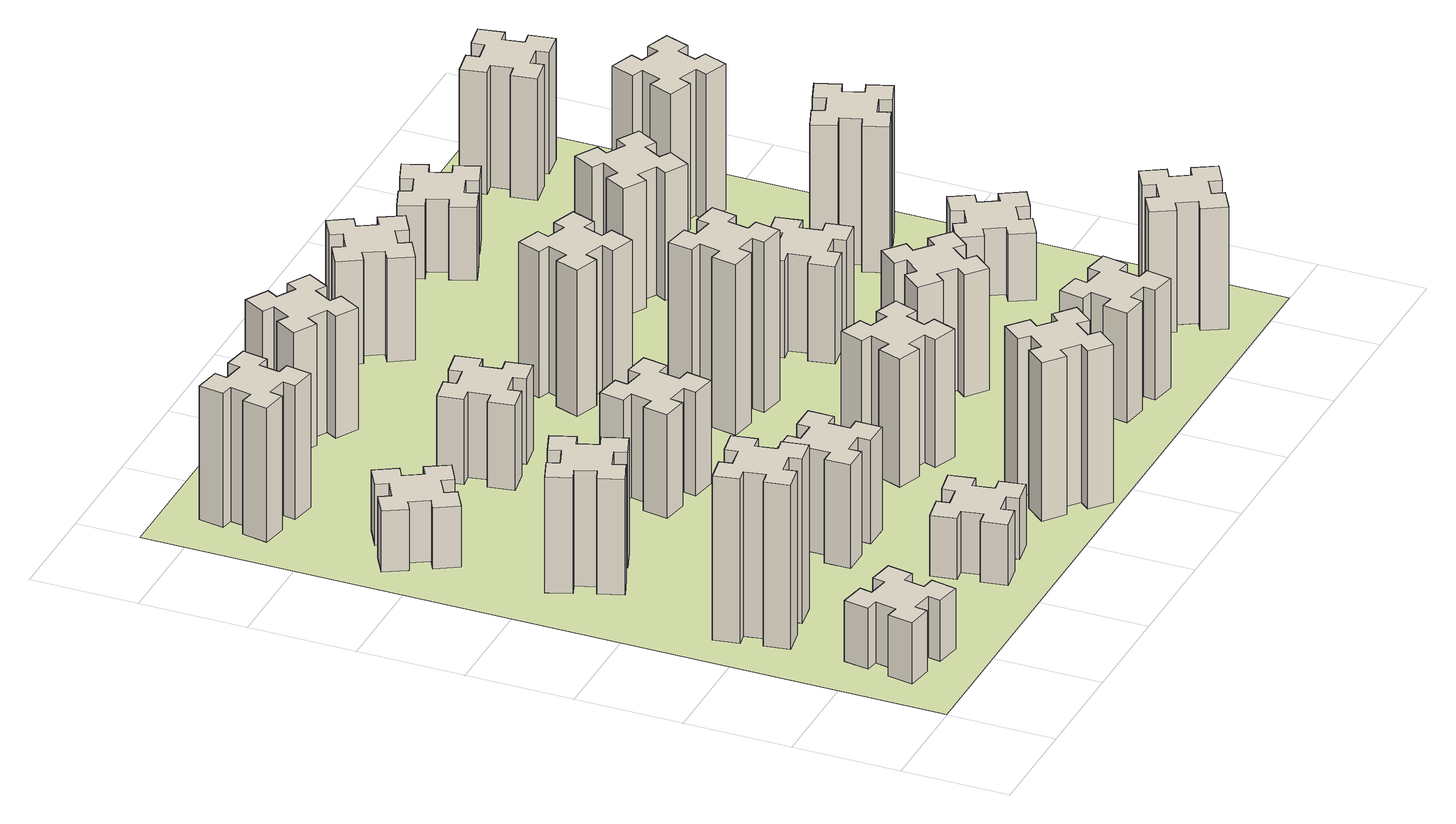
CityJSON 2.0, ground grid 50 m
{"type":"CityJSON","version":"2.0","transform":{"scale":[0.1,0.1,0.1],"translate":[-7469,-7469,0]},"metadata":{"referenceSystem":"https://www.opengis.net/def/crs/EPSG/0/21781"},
"CityObjects":{
"building1":{"type":"Building","attributes":{"class":"1000","function":"1000","usage":"1000","yearOfConstruction":2016,"roofType":"1000","measuredHeight":30,"storeysAboveGround":30,"storeysBelowGround":0},"geometry":[{"type":"Solid","lod":"1","boundaries":[[[[0,1,2,3,4,5,6,7,8,9,10,11,12,13,14,15,16,17,18,19]],[[17,16,20,21]],[[16,15,22,20]],[[15,14,23,22]],[[14,13,24,23]],[[13,12,25,24]],[[12,11,26,25]],[[11,10,27,26]],[[10,9,28,27]],[[9,8,29,28]],[[8,7,30,29]],[[7,6,31,30]],[[6,5,32,31]],[[5,4,33,32]],[[4,3,34,33]],[[3,2,35,34]],[[2,1,36,35]],[[1,0,37,36]],[[0,19,38,37]],[[19,18,39,38]],[[18,17,21,39]],[[24,25,26,27,28,29,30,31,32,33,34,35,36,37,38,39,21,20,22,23]]]]}]},
"building2":{"type":"Building","attributes":{"class":"1000","function":"1000","usage":"1000","yearOfConstruction":2016,"roofType":"1000","measuredHeight":81,"storeysAboveGround":30,"storeysBelowGround":0},"geometry":[{"type":"Solid","lod":"1","boundaries":[[[[40,41,42,43,44,45,46,47,48,49,50,51,52,53,54,55,56,57,58,59]],[[57,56,60,61]],[[56,55,62,60]],[[55,54,63,62]],[[54,53,64,63]],[[53,52,65,64]],[[52,51,66,65]],[[51,50,67,66]],[[50,49,68,67]],[[49,48,69,68]],[[48,47,70,69]],[[47,46,71,70]],[[46,45,72,71]],[[45,44,73,72]],[[44,43,74,73]],[[43,42,75,74]],[[42,41,76,75]],[[41,40,77,76]],[[40,59,78,77]],[[59,58,79,78]],[[58,57,61,79]],[[64,65,66,67,68,69,70,71,72,73,74,75,76,77,78,79,61,60,62,63]]]]}]},
"building3":{"type":"Building","attributes":{"class":"1000","function":"1000","usage":"1000","yearOfConstruction":2016,"roofType":"1000","measuredHeight":57,"storeysAboveGround":30,"storeysBelowGround":0},"geometry":[{"type":"Solid","lod":"1","boundaries":[[[[80,81,82,83,84,85,86,87,88,89,90,91,92,93,94,95,96,97,98,99]],[[97,96,100,101]],[[96,95,102,100]],[[95,94,103,102]],[[94,93,104,103]],[[93,92,105,104]],[[92,91,106,105]],[[91,90,107,106]],[[90,89,108,107]],[[89,88,109,108]],[[88,87,110,109]],[[87,86,111,110]],[[86,85,112,111]],[[85,84,113,112]],[[84,83,114,113]],[[83,82,115,114]],[[82,81,116,115]],[[81,80,117,116]],[[80,99,118,117]],[[99,98,119,118]],[[98,97,101,119]],[[104,105,106,107,108,109,110,111,112,113,114,115,116,117,118,119,101,100,102,103]]]]}]},
"building4":{"type":"Building","attributes":{"class":"1000","function":"1000","usage":"1000","yearOfConstruction":2016,"roofType":"1000","measuredHeight":30,"storeysAboveGround":30,"storeysBelowGround":0},"geometry":[{"type":"Solid","lod":"1","boundaries":[[[[120,121,122,123,124,125,126,127,128,129,130,131,132,133,134,135,136,137,138,139]],[[137,136,140,141]],[[136,135,142,140]],[[135,134,143,142]],[[134,133,144,143]],[[133,132,145,144]],[[132,131,146,145]],[[131,130,147,146]],[[130,129,148,147]],[[129,128,149,148]],[[128,127,150,149]],[[127,126,151,150]],[[126,125,152,151]],[[125,124,153,152]],[[124,123,154,153]],[[123,122,155,154]],[[122,121,156,155]],[[121,120,157,156]],[[120,139,158,157]],[[139,138,159,158]],[[138,137,141,159]],[[144,145,146,147,148,149,150,151,152,153,154,155,156,157,158,159,141,140,142,143]]]]}]},
"building5":{"type":"Building","attributes":{"class":"1000","function":"1000","usage":"1000","yearOfConstruction":2016,"roofType":"1000","measuredHeight":30,"storeysAboveGround":30,"storeysBelowGround":0},"geometry":[{"type":"Solid","lod":"1","boundaries":[[[[160,161,162,163,164,165,166,167,168,169,170,171,172,173,174,175,176,177,178,179]],[[177,176,180,181]],[[176,175,182,180]],[[175,174,183,182]],[[174,173,184,183]],[[173,172,185,184]],[[172,171,186,185]],[[171,170,187,186]],[[170,169,188,187]],[[169,168,189,188]],[[168,167,190,189]],[[167,166,191,190]],[[166,165,192,191]],[[165,164,193,192]],[[164,163,194,193]],[[163,162,195,194]],[[162,161,196,195]],[[161,160,197,196]],[[160,179,198,197]],[[179,178,199,198]],[[178,177,181,199]],[[184,185,186,187,188,189,190,191,192,193,194,195,196,197,198,199,181,180,182,183]]]]}]},
"building6":{"type":"Building","attributes":{"class":"1000","function":"1000","usage":"1000","yearOfConstruction":2016,"roofType":"1000","measuredHeight":66,"storeysAboveGround":30,"storeysBelowGround":0},"geometry":[{"type":"Solid","lod":"1","boundaries":[[[[200,201,202,203,204,205,206,207,208,209,210,211,212,213,214,215,216,217,218,219]],[[217,216,220,221]],[[216,215,222,220]],[[215,214,223,222]],[[214,213,224,223]],[[213,212,225,224]],[[212,211,226,225]],[[211,210,227,226]],[[210,209,228,227]],[[209,208,229,228]],[[208,207,230,229]],[[207,206,231,230]],[[206,205,232,231]],[[205,204,233,232]],[[204,203,234,233]],[[203,202,235,234]],[[202,201,236,235]],[[201,200,237,236]],[[200,219,238,237]],[[219,218,239,238]],[[218,217,221,239]],[[224,225,226,227,228,229,230,231,232,233,234,235,236,237,238,239,221,220,222,223]]]]}]},
"building7":{"type":"Building","attributes":{"class":"1000","function":"1000","usage":"1000","yearOfConstruction":2016,"roofType":"1000","measuredHeight":51,"storeysAboveGround":30,"storeysBelowGround":0},"geometry":[{"type":"Solid","lod":"1","boundaries":[[[[240,241,242,243,244,245,246,247,248,249,250,251,252,253,254,255,256,257,258,259]],[[257,256,260,261]],[[256,255,262,260]],[[255,254,263,262]],[[254,253,264,263]],[[253,252,265,264]],[[252,251,266,265]],[[251,250,267,266]],[[250,249,268,267]],[[249,248,269,268]],[[248,247,270,269]],[[247,246,271,270]],[[246,245,272,271]],[[245,244,273,272]],[[244,243,274,273]],[[243,242,275,274]],[[242,241,276,275]],[[241,240,277,276]],[[240,259,278,277]],[[259,258,279,278]],[[258,257,261,279]],[[264,265,266,267,268,269,270,271,272,273,274,275,276,277,278,279,261,260,262,263]]]]}]},
"building8":{"type":"Building","attributes":{"class":"1000","function":"1000","usage":"1000","yearOfConstruction":2016,"roofType":"1000","measuredHeight":51,"storeysAboveGround":30,"storeysBelowGround":0},"geometry":[{"type":"Solid","lod":"1","boundaries":[[[[280,281,282,283,284,285,286,287,288,289,290,291,292,293,294,295,296,297,298,299]],[[297,296,300,301]],[[296,295,302,300]],[[295,294,303,302]],[[294,293,304,303]],[[293,292,305,304]],[[292,291,306,305]],[[291,290,307,306]],[[290,289,308,307]],[[289,288,309,308]],[[288,287,310,309]],[[287,286,311,310]],[[286,285,312,311]],[[285,284,313,312]],[[284,283,314,313]],[[283,282,315,314]],[[282,281,316,315]],[[281,280,317,316]],[[280,299,318,317]],[[299,298,319,318]],[[298,297,301,319]],[[304,305,306,307,308,309,310,311,312,313,314,315,316,317,318,319,301,300,302,303]]]]}]},
"building9":{"type":"Building","attributes":{"class":"1000","function":"1000","usage":"1000","yearOfConstruction":2016,"roofType":"1000","measuredHeight":42,"storeysAboveGround":30,"storeysBelowGround":0},"geometry":[{"type":"Solid","lod":"1","boundaries":[[[[320,321,322,323,324,325,326,327,328,329,330,331,332,333,334,335,336,337,338,339]],[[337,336,340,341]],[[336,335,342,340]],[[335,334,343,342]],[[334,333,344,343]],[[333,332,345,344]],[[332,331,346,345]],[[331,330,347,346]],[[330,329,348,347]],[[329,328,349,348]],[[328,327,350,349]],[[327,326,351,350]],[[326,325,352,351]],[[325,324,353,352]],[[324,323,354,353]],[[323,322,355,354]],[[322,321,356,355]],[[321,320,357,356]],[[320,339,358,357]],[[339,338,359,358]],[[338,337,341,359]],[[344,345,346,347,348,349,350,351,352,353,354,355,356,357,358,359,341,340,342,343]]]]}]},
"building10":{"type":"Building","attributes":{"class":"1000","function":"1000","usage":"1000","yearOfConstruction":2016,"roofType":"1000","measuredHeight":78,"storeysAboveGround":30,"storeysBelowGround":0},"geometry":[{"type":"Solid","lod":"1","boundaries":[[[[360,361,362,363,364,365,366,367,368,369,370,371,372,373,374,375,376,377,378,379]],[[377,376,380,381]],[[376,375,382,380]],[[375,374,383,382]],[[374,373,384,383]],[[373,372,385,384]],[[372,371,386,385]],[[371,370,387,386]],[[370,369,388,387]],[[369,368,389,388]],[[368,367,390,389]],[[367,366,391,390]],[[366,365,392,391]],[[365,364,393,392]],[[364,363,394,393]],[[363,362,395,394]],[[362,361,396,395]],[[361,360,397,396]],[[360,379,398,397]],[[379,378,399,398]],[[378,377,381,399]],[[384,385,386,387,388,389,390,391,392,393,394,395,396,397,398,399,381,380,382,383]]]]}]},
"building11":{"type":"Building","attributes":{"class":"1000","function":"1000","usage":"1000","yearOfConstruction":2016,"roofType":"1000","measuredHeight":60,"storeysAboveGround":30,"storeysBelowGround":0},"geometry":[{"type":"Solid","lod":"1","boundaries":[[[[400,401,402,403,404,405,406,407,408,409,410,411,412,413,414,415,416,417,418,419]],[[417,416,420,421]],[[416,415,422,420]],[[415,414,423,422]],[[414,413,424,423]],[[413,412,425,424]],[[412,411,426,425]],[[411,410,427,426]],[[410,409,428,427]],[[409,408,429,428]],[[408,407,430,429]],[[407,406,431,430]],[[406,405,432,431]],[[405,404,433,432]],[[404,403,434,433]],[[403,402,435,434]],[[402,401,436,435]],[[401,400,437,436]],[[400,419,438,437]],[[419,418,439,438]],[[418,417,421,439]],[[424,425,426,427,428,429,430,431,432,433,434,435,436,437,438,439,421,420,422,423]]]]}]},
"building12":{"type":"Building","attributes":{"class":"1000","function":"1000","usage":"1000","yearOfConstruction":2016,"roofType":"1000","measuredHeight":63,"storeysAboveGround":30,"storeysBelowGround":0},"geometry":[{"type":"Solid","lod":"1","boundaries":[[[[440,441,442,443,444,445,446,447,448,449,450,451,452,453,454,455,456,457,458,459]],[[457,456,460,461]],[[456,455,462,460]],[[455,454,463,462]],[[454,453,464,463]],[[453,452,465,464]],[[452,451,466,465]],[[451,450,467,466]],[[450,449,468,467]],[[449,448,469,468]],[[448,447,470,469]],[[447,446,471,470]],[[446,445,472,471]],[[445,444,473,472]],[[444,443,474,473]],[[443,442,475,474]],[[442,441,476,475]],[[441,440,477,476]],[[440,459,478,477]],[[459,458,479,478]],[[458,457,461,479]],[[464,465,466,467,468,469,470,471,472,473,474,475,476,477,478,479,461,460,462,463]]]]}]},
"building13":{"type":"Building","attributes":{"class":"1000","function":"1000","usage":"1000","yearOfConstruction":2016,"roofType":"1000","measuredHeight":84,"storeysAboveGround":30,"storeysBelowGround":0},"geometry":[{"type":"Solid","lod":"1","boundaries":[[[[480,481,482,483,484,485,486,487,488,489,490,491,492,493,494,495,496,497,498,499]],[[497,496,500,501]],[[496,495,502,500]],[[495,494,503,502]],[[494,493,504,503]],[[493,492,505,504]],[[492,491,506,505]],[[491,490,507,506]],[[490,489,508,507]],[[489,488,509,508]],[[488,487,510,509]],[[487,486,511,510]],[[486,485,512,511]],[[485,484,513,512]],[[484,483,514,513]],[[483,482,515,514]],[[482,481,516,515]],[[481,480,517,516]],[[480,499,518,517]],[[499,498,519,518]],[[498,497,501,519]],[[504,505,506,507,508,509,510,511,512,513,514,515,516,517,518,519,501,500,502,503]]]]}]},
"building14":{"type":"Building","attributes":{"class":"1000","function":"1000","usage":"1000","yearOfConstruction":2016,"roofType":"1000","measuredHeight":72,"storeysAboveGround":30,"storeysBelowGround":0},"geometry":[{"type":"Solid","lod":"1","boundaries":[[[[520,521,522,523,524,525,526,527,528,529,530,531,532,533,534,535,536,537,538,539]],[[537,536,540,541]],[[536,535,542,540]],[[535,534,543,542]],[[534,533,544,543]],[[533,532,545,544]],[[532,531,546,545]],[[531,530,547,546]],[[530,529,548,547]],[[529,528,549,548]],[[528,527,550,549]],[[527,526,551,550]],[[526,525,552,551]],[[525,524,553,552]],[[524,523,554,553]],[[523,522,555,554]],[[522,521,556,555]],[[521,520,557,556]],[[520,539,558,557]],[[539,538,559,558]],[[538,537,541,559]],[[544,545,546,547,548,549,550,551,552,553,554,555,556,557,558,559,541,540,542,543]]]]}]},
"building15":{"type":"Building","attributes":{"class":"1000","function":"1000","usage":"1000","yearOfConstruction":2016,"roofType":"1000","measuredHeight":54,"storeysAboveGround":30,"storeysBelowGround":0},"geometry":[{"type":"Solid","lod":"1","boundaries":[[[[560,561,562,563,564,565,566,567,568,569,570,571,572,573,574,575,576,577,578,579]],[[577,576,580,581]],[[576,575,582,580]],[[575,574,583,582]],[[574,573,584,583]],[[573,572,585,584]],[[572,571,586,585]],[[571,570,587,586]],[[570,569,588,587]],[[569,568,589,588]],[[568,567,590,589]],[[567,566,591,590]],[[566,565,592,591]],[[565,564,593,592]],[[564,563,594,593]],[[563,562,595,594]],[[562,561,596,595]],[[561,560,597,596]],[[560,579,598,597]],[[579,578,599,598]],[[578,577,581,599]],[[584,585,586,587,588,589,590,591,592,593,594,595,596,597,598,599,581,580,582,583]]]]}]},
"building16":{"type":"Building","attributes":{"class":"1000","function":"1000","usage":"1000","yearOfConstruction":2016,"roofType":"1000","measuredHeight":60,"storeysAboveGround":30,"storeysBelowGround":0},"geometry":[{"type":"Solid","lod":"1","boundaries":[[[[600,601,602,603,604,605,606,607,608,609,610,611,612,613,614,615,616,617,618,619]],[[617,616,620,621]],[[616,615,622,620]],[[615,614,623,622]],[[614,613,624,623]],[[613,612,625,624]],[[612,611,626,625]],[[611,610,627,626]],[[610,609,628,627]],[[609,608,629,628]],[[608,607,630,629]],[[607,606,631,630]],[[606,605,632,631]],[[605,604,633,632]],[[604,603,634,633]],[[603,602,635,634]],[[602,601,636,635]],[[601,600,637,636]],[[600,619,638,637]],[[619,618,639,638]],[[618,617,621,639]],[[624,625,626,627,628,629,630,631,632,633,634,635,636,637,638,639,621,620,622,623]]]]}]},
"building17":{"type":"Building","attributes":{"class":"1000","function":"1000","usage":"1000","yearOfConstruction":2016,"roofType":"1000","measuredHeight":51,"storeysAboveGround":30,"storeysBelowGround":0},"geometry":[{"type":"Solid","lod":"1","boundaries":[[[[640,641,642,643,644,645,646,647,648,649,650,651,652,653,654,655,656,657,658,659]],[[657,656,660,661]],[[656,655,662,660]],[[655,654,663,662]],[[654,653,664,663]],[[653,652,665,664]],[[652,651,666,665]],[[651,650,667,666]],[[650,649,668,667]],[[649,648,669,668]],[[648,647,670,669]],[[647,646,671,670]],[[646,645,672,671]],[[645,644,673,672]],[[644,643,674,673]],[[643,642,675,674]],[[642,641,676,675]],[[641,640,677,676]],[[640,659,678,677]],[[659,658,679,678]],[[658,657,661,679]],[[664,665,666,667,668,669,670,671,672,673,674,675,676,677,678,679,661,660,662,663]]]]}]},
"building18":{"type":"Building","attributes":{"class":"1000","function":"1000","usage":"1000","yearOfConstruction":2016,"roofType":"1000","measuredHeight":48,"storeysAboveGround":30,"storeysBelowGround":0},"geometry":[{"type":"Solid","lod":"1","boundaries":[[[[680,681,682,683,684,685,686,687,688,689,690,691,692,693,694,695,696,697,698,699]],[[697,696,700,701]],[[696,695,702,700]],[[695,694,703,702]],[[694,693,704,703]],[[693,692,705,704]],[[692,691,706,705]],[[691,690,707,706]],[[690,689,708,707]],[[689,688,709,708]],[[688,687,710,709]],[[687,686,711,710]],[[686,685,712,711]],[[685,684,713,712]],[[684,683,714,713]],[[683,682,715,714]],[[682,681,716,715]],[[681,680,717,716]],[[680,699,718,717]],[[699,698,719,718]],[[698,697,701,719]],[[704,705,706,707,708,709,710,711,712,713,714,715,716,717,718,719,701,700,702,703]]]]}]},
"building19":{"type":"Building","attributes":{"class":"1000","function":"1000","usage":"1000","yearOfConstruction":2016,"roofType":"1000","measuredHeight":63,"storeysAboveGround":30,"storeysBelowGround":0},"geometry":[{"type":"Solid","lod":"1","boundaries":[[[[720,721,722,723,724,725,726,727,728,729,730,731,732,733,734,735,736,737,738,739]],[[737,736,740,741]],[[736,735,742,740]],[[735,734,743,742]],[[734,733,744,743]],[[733,732,745,744]],[[732,731,746,745]],[[731,730,747,746]],[[730,729,748,747]],[[729,728,749,748]],[[728,727,750,749]],[[727,726,751,750]],[[726,725,752,751]],[[725,724,753,752]],[[724,723,754,753]],[[723,722,755,754]],[[722,721,756,755]],[[721,720,757,756]],[[720,739,758,757]],[[739,738,759,758]],[[738,737,741,759]],[[744,745,746,747,748,749,750,751,752,753,754,755,756,757,758,759,741,740,742,743]]]]}]},
"building20":{"type":"Building","attributes":{"class":"1000","function":"1000","usage":"1000","yearOfConstruction":2016,"roofType":"1000","measuredHeight":60,"storeysAboveGround":30,"storeysBelowGround":0},"geometry":[{"type":"Solid","lod":"1","boundaries":[[[[760,761,762,763,764,765,766,767,768,769,770,771,772,773,774,775,776,777,778,779]],[[777,776,780,781]],[[776,775,782,780]],[[775,774,783,782]],[[774,773,784,783]],[[773,772,785,784]],[[772,771,786,785]],[[771,770,787,786]],[[770,769,788,787]],[[769,768,789,788]],[[768,767,790,789]],[[767,766,791,790]],[[766,765,792,791]],[[765,764,793,792]],[[764,763,794,793]],[[763,762,795,794]],[[762,761,796,795]],[[761,760,797,796]],[[760,779,798,797]],[[779,778,799,798]],[[778,777,781,799]],[[784,785,786,787,788,789,790,791,792,793,794,795,796,797,798,799,781,780,782,783]]]]}]},
"building21":{"type":"Building","attributes":{"class":"1000","function":"1000","usage":"1000","yearOfConstruction":2016,"roofType":"1000","measuredHeight":36,"storeysAboveGround":30,"storeysBelowGround":0},"geometry":[{"type":"Solid","lod":"1","boundaries":[[[[800,801,802,803,804,805,806,807,808,809,810,811,812,813,814,815,816,817,818,819]],[[817,816,820,821]],[[816,815,822,820]],[[815,814,823,822]],[[814,813,824,823]],[[813,812,825,824]],[[812,811,826,825]],[[811,810,827,826]],[[810,809,828,827]],[[809,808,829,828]],[[808,807,830,829]],[[807,806,831,830]],[[806,805,832,831]],[[805,804,833,832]],[[804,803,834,833]],[[803,802,835,834]],[[802,801,836,835]],[[801,800,837,836]],[[800,819,838,837]],[[819,818,839,838]],[[818,817,821,839]],[[824,825,826,827,828,829,830,831,832,833,834,835,836,837,838,839,821,820,822,823]]]]}]},
"building22":{"type":"Building","attributes":{"class":"1000","function":"1000","usage":"1000","yearOfConstruction":2016,"roofType":"1000","measuredHeight":33,"storeysAboveGround":30,"storeysBelowGround":0},"geometry":[{"type":"Solid","lod":"1","boundaries":[[[[840,841,842,843,844,845,846,847,848,849,850,851,852,853,854,855,856,857,858,859]],[[857,856,860,861]],[[856,855,862,860]],[[855,854,863,862]],[[854,853,864,863]],[[853,852,865,864]],[[852,851,866,865]],[[851,850,867,866]],[[850,849,868,867]],[[849,848,869,868]],[[848,847,870,869]],[[847,846,871,870]],[[846,845,872,871]],[[845,844,873,872]],[[844,843,874,873]],[[843,842,875,874]],[[842,841,876,875]],[[841,840,877,876]],[[840,859,878,877]],[[859,858,879,878]],[[858,857,861,879]],[[864,865,866,867,868,869,870,871,872,873,874,875,876,877,878,879,861,860,862,863]]]]}]},
"building23":{"type":"Building","attributes":{"class":"1000","function":"1000","usage":"1000","yearOfConstruction":2016,"roofType":"1000","measuredHeight":72,"storeysAboveGround":30,"storeysBelowGround":0},"geometry":[{"type":"Solid","lod":"1","boundaries":[[[[880,881,882,883,884,885,886,887,888,889,890,891,892,893,894,895,896,897,898,899]],[[897,896,900,901]],[[896,895,902,900]],[[895,894,903,902]],[[894,893,904,903]],[[893,892,905,904]],[[892,891,906,905]],[[891,890,907,906]],[[890,889,908,907]],[[889,888,909,908]],[[888,887,910,909]],[[887,886,911,910]],[[886,885,912,911]],[[885,884,913,912]],[[884,883,914,913]],[[883,882,915,914]],[[882,881,916,915]],[[881,880,917,916]],[[880,899,918,917]],[[899,898,919,918]],[[898,897,901,919]],[[904,905,906,907,908,909,910,911,912,913,914,915,916,917,918,919,901,900,902,903]]]]}]},
"building24":{"type":"Building","attributes":{"class":"1000","function":"1000","usage":"1000","yearOfConstruction":2016,"roofType":"1000","measuredHeight":72,"storeysAboveGround":30,"storeysBelowGround":0},"geometry":[{"type":"Solid","lod":"1","boundaries":[[[[920,921,922,923,924,925,926,927,928,929,930,931,932,933,934,935,936,937,938,939]],[[937,936,940,941]],[[936,935,942,940]],[[935,934,943,942]],[[934,933,944,943]],[[933,932,945,944]],[[932,931,946,945]],[[931,930,947,946]],[[930,929,948,947]],[[929,928,949,948]],[[928,927,950,949]],[[927,926,951,950]],[[926,925,952,951]],[[925,924,953,952]],[[924,923,954,953]],[[923,922,955,954]],[[922,921,956,955]],[[921,920,957,956]],[[920,939,958,957]],[[939,938,959,958]],[[938,937,941,959]],[[944,945,946,947,948,949,950,951,952,953,954,955,956,957,958,959,941,940,942,943]]]]}]},
"building25":{"type":"Building","attributes":{"class":"1000","function":"1000","usage":"1000","yearOfConstruction":2016,"roofType":"1000","measuredHeight":60,"storeysAboveGround":30,"storeysBelowGround":0},"geometry":[{"type":"Solid","lod":"1","boundaries":[[[[960,961,962,963,964,965,966,967,968,969,970,971,972,973,974,975,976,977,978,979]],[[977,976,980,981]],[[976,975,982,980]],[[975,974,983,982]],[[974,973,984,983]],[[973,972,985,984]],[[972,971,986,985]],[[971,970,987,986]],[[970,969,988,987]],[[969,968,989,988]],[[968,967,990,989]],[[967,966,991,990]],[[966,965,992,991]],[[965,964,993,992]],[[964,963,994,993]],[[963,962,995,994]],[[962,961,996,995]],[[961,960,997,996]],[[960,979,998,997]],[[979,978,999,998]],[[978,977,981,999]],[[984,985,986,987,988,989,990,991,992,993,994,995,996,997,998,999,981,980,982,983]]]]}]},
"landuse1":{"type":"LandUse","attributes":{"name":"plot1","function":"1010"},"geometry":[{"type":"MultiSurface","lod":"1","boundaries":[[[1000,1001,1002,1003]]]}]}
},
"vertices":[
[444,475,0],[345,492,0],[356,551,0],[237,572,0],[217,454,0],[276,444,0],[258,345,0],[199,356,0],[178,237,0],[297,217,0],[307,276,0],[405,258,0],[395,199,0],[513,178,0],[534,297,0],[475,307,0],[492,405,0],[551,395,0],[572,513,0],[454,534,0],[492,405,300],[551,395,300],[475,307,300],[534,297,300],[513,178,300],[395,199,300],[405,258,300],[307,276,300],[297,217,300],[178,237,300],[199,356,300],[258,345,300],[276,444,300],[217,454,300],[237,572,300],[356,551,300],[345,492,300],[444,475,300],[454,534,300],[572,513,300],
[405,1132,0],[307,1115,0],[297,1174,0],[178,1153,0],[199,1035,0],[258,1045,0],[276,947,0],[217,937,0],[237,818,0],[356,839,0],[345,898,0],[444,916,0],[454,857,0],[572,877,0],[551,996,0],[492,985,0],[475,1084,0],[534,1094,0],[513,1212,0],[395,1191,0],[475,1084,810],[534,1094,810],[492,985,810],[551,996,810],[572,877,810],[454,857,810],[444,916,810],[345,898,810],[356,839,810],[237,818,810],[217,937,810],[276,947,810],[258,1045,810],[199,1035,810],[178,1153,810],[297,1174,810],[307,1115,810],[405,1132,810],[395,1191,810],[513,1212,810],
[596,1846,0],[562,1940,0],[618,1960,0],[577,2073,0],[464,2032,0],[485,1976,0],[391,1942,0],[370,1998,0],[257,1957,0],[299,1844,0],[355,1865,0],[389,1771,0],[333,1750,0],[374,1637,0],[487,1679,0],[466,1735,0],[560,1769,0],[580,1713,0],[693,1754,0],[652,1867,0],[560,1769,570],[580,1713,570],[466,1735,570],[487,1679,570],[374,1637,570],[333,1750,570],[389,1771,570],[355,1865,570],[299,1844,570],[257,1957,570],[370,1998,570],[391,1942,570],[485,1976,570],[464,2032,570],[577,2073,570],[618,1960,570],[562,1940,570],[596,1846,570],[652,1867,570],[693,1754,570],
[496,2607,0],[446,2694,0],[498,2724,0],[438,2828,0],[334,2768,0],[364,2716,0],[277,2666,0],[247,2718,0],[143,2658,0],[203,2554,0],[255,2584,0],[305,2497,0],[253,2467,0],[313,2363,0],[417,2423,0],[387,2475,0],[474,2525,0],[504,2473,0],[608,2533,0],[548,2637,0],[474,2525,300],[504,2473,300],[387,2475,300],[417,2423,300],[313,2363,300],[253,2467,300],[305,2497,300],[255,2584,300],[203,2554,300],[143,2658,300],[247,2718,300],[277,2666,300],[364,2716,300],[334,2768,300],[438,2828,300],[498,2724,300],[446,2694,300],[496,2607,300],[548,2637,300],[608,2533,300],
[1332,345,0],[1315,444,0],[1374,454,0],[1353,572,0],[1235,551,0],[1245,492,0],[1147,475,0],[1137,534,0],[1018,513,0],[1039,395,0],[1098,405,0],[1116,307,0],[1057,297,0],[1077,178,0],[1196,199,0],[1185,258,0],[1284,276,0],[1294,217,0],[1412,237,0],[1391,356,0],[1284,276,300],[1294,217,300],[1185,258,300],[1196,199,300],[1077,178,300],[1057,297,300],[1116,307,300],[1098,405,300],[1039,395,300],[1018,513,300],[1137,534,300],[1147,475,300],[1245,492,300],[1235,551,300],[1353,572,300],[1374,454,300],[1315,444,300],[1332,345,300],[1391,356,300],[1412,237,300],
[475,3267,0],[492,3365,0],[551,3355,0],[572,3473,0],[454,3494,0],[444,3435,0],[345,3452,0],[356,3511,0],[237,3532,0],[217,3414,0],[276,3404,0],[258,3305,0],[199,3316,0],[178,3197,0],[297,3177,0],[307,3236,0],[405,3218,0],[395,3159,0],[513,3138,0],[534,3257,0],[405,3218,660],[395,3159,660],[307,3236,660],[297,3177,660],[178,3197,660],[199,3316,660],[258,3305,660],[276,3404,660],[217,3414,660],[237,3532,660],[356,3511,660],[345,3452,660],[444,3435,660],[454,3494,660],[572,3473,660],[551,3355,660],[492,3365,660],[475,3267,660],[534,3257,660],[513,3138,660],
[1165,1125,0],[1065,1125,0],[1065,1185,0],[945,1185,0],[945,1065,0],[1005,1065,0],[1005,965,0],[945,965,0],[945,845,0],[1065,845,0],[1065,905,0],[1165,905,0],[1165,845,0],[1285,845,0],[1285,965,0],[1225,965,0],[1225,1065,0],[1285,1065,0],[1285,1185,0],[1165,1185,0],[1225,1065,510],[1285,1065,510],[1225,965,510],[1285,965,510],[1285,845,510],[1165,845,510],[1165,905,510],[1065,905,510],[1065,845,510],[945,845,510],[945,965,510],[1005,965,510],[1005,1065,510],[945,1065,510],[945,1185,510],[1065,1185,510],[1065,1125,510],[1165,1125,510],[1165,1185,510],[1285,1185,510],
[1315,1787,0],[1332,1885,0],[1391,1875,0],[1412,1993,0],[1294,2014,0],[1284,1955,0],[1185,1972,0],[1196,2031,0],[1077,2052,0],[1057,1934,0],[1116,1924,0],[1098,1825,0],[1039,1836,0],[1018,1717,0],[1137,1697,0],[1147,1756,0],[1245,1738,0],[1235,1679,0],[1353,1658,0],[1374,1777,0],[1245,1738,510],[1235,1679,510],[1147,1756,510],[1137,1697,510],[1018,1717,510],[1039,1836,510],[1098,1825,510],[1116,1924,510],[1057,1934,510],[1077,2052,510],[1196,2031,510],[1185,1972,510],[1284,1955,510],[1294,2014,510],[1412,1993,510],[1391,1875,510],[1332,1885,510],[1315,1787,510],[1374,1777,510],[1353,1658,510],
[1232,2565,0],[1215,2664,0],[1274,2674,0],[1253,2792,0],[1135,2771,0],[1145,2712,0],[1047,2695,0],[1037,2754,0],[918,2733,0],[939,2615,0],[998,2625,0],[1016,2527,0],[957,2517,0],[977,2398,0],[1096,2419,0],[1085,2478,0],[1184,2496,0],[1194,2437,0],[1312,2457,0],[1291,2576,0],[1184,2496,420],[1194,2437,420],[1085,2478,420],[1096,2419,420],[977,2398,420],[957,2517,420],[1016,2527,420],[998,2625,420],[939,2615,420],[918,2733,420],[1037,2754,420],[1047,2695,420],[1145,2712,420],[1135,2771,420],[1253,2792,420],[1274,2674,420],[1215,2664,420],[1232,2565,420],[1291,2576,420],[1312,2457,420],
[1746,223,0],[1823,159,0],[1784,113,0],[1876,36,0],[1953,128,0],[1907,166,0],[1972,243,0],[2018,204,0],[2095,296,0],[2003,373,0],[1964,327,0],[1888,392,0],[1926,438,0],[1834,515,0],[1757,423,0],[1803,384,0],[1739,308,0],[1693,346,0],[1616,254,0],[1708,177,0],[1739,308,780],[1693,346,780],[1803,384,780],[1757,423,780],[1834,515,780],[1926,438,780],[1888,392,780],[1964,327,780],[2003,373,780],[2095,296,780],[2018,204,780],[1972,243,780],[1907,166,780],[1953,128,780],[1876,36,780],[1784,113,780],[1823,159,780],[1746,223,780],[1708,177,780],[1616,254,780],
[1045,3534,0],[995,3447,0],[943,3477,0],[883,3373,0],[987,3313,0],[1017,3365,0],[1104,3315,0],[1074,3263,0],[1178,3203,0],[1238,3307,0],[1186,3337,0],[1236,3424,0],[1288,3394,0],[1348,3498,0],[1244,3558,0],[1214,3506,0],[1127,3556,0],[1157,3608,0],[1053,3668,0],[993,3564,0],[1127,3556,600],[1157,3608,600],[1214,3506,600],[1244,3558,600],[1348,3498,600],[1288,3394,600],[1236,3424,600],[1186,3337,600],[1238,3307,600],[1178,3203,600],[1074,3263,600],[1104,3315,600],[1017,3365,600],[987,3313,600],[883,3373,600],[943,3477,600],[995,3447,600],[1045,3534,600],[993,3564,600],[1053,3668,600],
[1940,1102,0],[1846,1136,0],[1867,1192,0],[1754,1233,0],[1713,1120,0],[1769,1100,0],[1735,1006,0],[1679,1027,0],[1637,914,0],[1750,873,0],[1771,929,0],[1865,895,0],[1844,839,0],[1957,797,0],[1998,910,0],[1942,931,0],[1976,1025,0],[2032,1004,0],[2073,1117,0],[1960,1158,0],[1976,1025,630],[2032,1004,630],[1942,931,630],[1998,910,630],[1957,797,630],[1844,839,630],[1865,895,630],[1771,929,630],[1750,873,630],[1637,914,630],[1679,1027,630],[1735,1006,630],[1769,1100,630],[1713,1120,630],[1754,1233,630],[1867,1192,630],[1846,1136,630],[1940,1102,630],[1960,1158,630],[2073,1117,630],
[1856,1924,0],[1838,1825,0],[1779,1836,0],[1758,1717,0],[1877,1697,0],[1887,1756,0],[1985,1738,0],[1975,1679,0],[2093,1658,0],[2114,1777,0],[2055,1787,0],[2072,1885,0],[2131,1875,0],[2152,1993,0],[2034,2014,0],[2024,1955,0],[1925,1972,0],[1936,2031,0],[1817,2052,0],[1797,1934,0],[1925,1972,840],[1936,2031,840],[2024,1955,840],[2034,2014,840],[2152,1993,840],[2131,1875,840],[2072,1885,840],[2055,1787,840],[2114,1777,840],[2093,1658,840],[1975,1679,840],[1985,1738,840],[1887,1756,840],[1877,1697,840],[1758,1717,840],[1779,1836,840],[1838,1825,840],[1856,1924,840],[1797,1934,840],[1817,2052,840],
[1942,2411,0],[1976,2505,0],[2032,2484,0],[2073,2597,0],[1960,2638,0],[1940,2582,0],[1846,2616,0],[1867,2672,0],[1754,2713,0],[1713,2600,0],[1769,2580,0],[1735,2486,0],[1679,2507,0],[1637,2394,0],[1750,2353,0],[1771,2409,0],[1865,2375,0],[1844,2319,0],[1957,2277,0],[1998,2390,0],[1865,2375,720],[1844,2319,720],[1771,2409,720],[1750,2353,720],[1637,2394,720],[1679,2507,720],[1735,2486,720],[1769,2580,720],[1713,2600,720],[1754,2713,720],[1867,2672,720],[1846,2616,720],[1940,2582,720],[1960,2638,720],[2073,2597,720],[2032,2484,720],[1976,2505,720],[1942,2411,720],[1998,2390,720],[1957,2277,720],
[2764,475,0],[2665,492,0],[2676,551,0],[2557,572,0],[2537,454,0],[2596,444,0],[2578,345,0],[2519,356,0],[2498,237,0],[2617,217,0],[2627,276,0],[2725,258,0],[2715,199,0],[2833,178,0],[2854,297,0],[2795,307,0],[2812,405,0],[2871,395,0],[2892,513,0],[2774,534,0],[2812,405,540],[2871,395,540],[2795,307,540],[2854,297,540],[2833,178,540],[2715,199,540],[2725,258,540],[2627,276,540],[2617,217,540],[2498,237,540],[2519,356,540],[2578,345,540],[2596,444,540],[2537,454,540],[2557,572,540],[2676,551,540],[2665,492,540],[2764,475,540],[2774,534,540],[2892,513,540],
[2547,1006,0],[2612,1083,0],[2658,1044,0],[2735,1136,0],[2643,1213,0],[2604,1167,0],[2528,1232,0],[2566,1278,0],[2474,1355,0],[2397,1263,0],[2443,1224,0],[2379,1148,0],[2333,1186,0],[2256,1094,0],[2348,1017,0],[2386,1063,0],[2463,999,0],[2424,953,0],[2516,876,0],[2593,968,0],[2463,999,600],[2424,953,600],[2386,1063,600],[2348,1017,600],[2256,1094,600],[2333,1186,600],[2379,1148,600],[2443,1224,600],[2397,1263,600],[2474,1355,600],[2566,1278,600],[2528,1232,600],[2604,1167,600],[2643,1213,600],[2735,1136,600],[2658,1044,600],[2612,1083,600],[2547,1006,600],[2593,968,600],[2516,876,600],
[1976,3447,0],[1926,3534,0],[1978,3564,0],[1918,3668,0],[1814,3608,0],[1844,3556,0],[1757,3506,0],[1727,3558,0],[1623,3498,0],[1683,3394,0],[1735,3424,0],[1785,3337,0],[1733,3307,0],[1793,3203,0],[1897,3263,0],[1867,3315,0],[1954,3365,0],[1984,3313,0],[2088,3373,0],[2028,3477,0],[1954,3365,510],[1984,3313,510],[1867,3315,510],[1897,3263,510],[1793,3203,510],[1733,3307,510],[1785,3337,510],[1735,3424,510],[1683,3394,510],[1623,3498,510],[1727,3558,510],[1757,3506,510],[1844,3556,510],[1814,3608,510],[1918,3668,510],[1978,3564,510],[1926,3534,510],[1976,3447,510],[2028,3477,510],[2088,3373,510],
[2625,1872,0],[2527,1855,0],[2517,1914,0],[2398,1893,0],[2419,1775,0],[2478,1785,0],[2496,1687,0],[2437,1677,0],[2457,1558,0],[2576,1579,0],[2565,1638,0],[2664,1656,0],[2674,1597,0],[2792,1617,0],[2771,1736,0],[2712,1725,0],[2695,1824,0],[2754,1834,0],[2733,1952,0],[2615,1931,0],[2695,1824,480],[2754,1834,480],[2712,1725,480],[2771,1736,480],[2792,1617,480],[2674,1597,480],[2664,1656,480],[2565,1638,480],[2576,1579,480],[2457,1558,480],[2437,1677,480],[2496,1687,480],[2478,1785,480],[2419,1775,480],[2398,1893,480],[2517,1914,480],[2527,1855,480],[2625,1872,480],[2615,1931,480],[2733,1952,480],
[2766,2497,0],[2816,2584,0],[2868,2554,0],[2928,2658,0],[2824,2718,0],[2794,2666,0],[2707,2716,0],[2737,2768,0],[2633,2828,0],[2573,2724,0],[2625,2694,0],[2575,2607,0],[2523,2637,0],[2463,2533,0],[2567,2473,0],[2597,2525,0],[2684,2475,0],[2654,2423,0],[2758,2363,0],[2818,2467,0],[2684,2475,630],[2654,2423,630],[2597,2525,630],[2567,2473,630],[2463,2533,630],[2523,2637,630],[2575,2607,630],[2625,2694,630],[2573,2724,630],[2633,2828,630],[2737,2768,630],[2707,2716,630],[2794,2666,630],[2824,2718,630],[2928,2658,630],[2868,2554,630],[2816,2584,630],[2766,2497,630],[2818,2467,630],[2758,2363,630],
[3315,364,0],[3365,277,0],[3313,247,0],[3373,143,0],[3477,203,0],[3447,255,0],[3534,305,0],[3564,253,0],[3668,313,0],[3608,417,0],[3556,387,0],[3506,474,0],[3558,504,0],[3498,608,0],[3394,548,0],[3424,496,0],[3337,446,0],[3307,498,0],[3203,438,0],[3263,334,0],[3337,446,600],[3307,498,600],[3424,496,600],[3394,548,600],[3498,608,600],[3558,504,600],[3506,474,600],[3556,387,600],[3608,417,600],[3668,313,600],[3564,253,600],[3534,305,600],[3447,255,600],[3477,203,600],[3373,143,600],[3313,247,600],[3365,277,600],[3315,364,600],[3263,334,600],[3203,438,600],
[2605,3556,0],[2511,3522,0],[2490,3578,0],[2377,3537,0],[2419,3424,0],[2475,3445,0],[2509,3351,0],[2453,3330,0],[2494,3217,0],[2607,3259,0],[2586,3315,0],[2680,3349,0],[2700,3293,0],[2813,3334,0],[2772,3447,0],[2716,3426,0],[2682,3520,0],[2738,3540,0],[2697,3653,0],[2584,3612,0],[2682,3520,360],[2738,3540,360],[2716,3426,360],[2772,3447,360],[2813,3334,360],[2700,3293,360],[2680,3349,360],[2586,3315,360],[2607,3259,360],[2494,3217,360],[2453,3330,360],[2509,3351,360],[2475,3445,360],[2419,3424,360],[2377,3537,360],[2490,3578,360],[2511,3522,360],[2605,3556,360],[2584,3612,360],[2697,3653,360],
[3456,1227,0],[3406,1314,0],[3458,1344,0],[3398,1448,0],[3294,1388,0],[3324,1336,0],[3237,1286,0],[3207,1338,0],[3103,1278,0],[3163,1174,0],[3215,1204,0],[3265,1117,0],[3213,1087,0],[3273,983,0],[3377,1043,0],[3347,1095,0],[3434,1145,0],[3464,1093,0],[3568,1153,0],[3508,1257,0],[3434,1145,330],[3464,1093,330],[3347,1095,330],[3377,1043,330],[3273,983,330],[3213,1087,330],[3265,1117,330],[3215,1204,330],[3163,1174,330],[3103,1278,330],[3207,1338,330],[3237,1286,330],[3324,1336,330],[3294,1388,330],[3398,1448,330],[3458,1344,330],[3406,1314,330],[3456,1227,330],[3508,1257,330],[3568,1153,330],
[3215,1865,0],[3249,1771,0],[3193,1750,0],[3234,1637,0],[3347,1679,0],[3326,1735,0],[3420,1769,0],[3440,1713,0],[3553,1754,0],[3512,1867,0],[3456,1846,0],[3422,1940,0],[3478,1960,0],[3437,2073,0],[3324,2032,0],[3345,1976,0],[3251,1942,0],[3230,1998,0],[3117,1957,0],[3159,1844,0],[3251,1942,720],[3230,1998,720],[3345,1976,720],[3324,2032,720],[3437,2073,720],[3478,1960,720],[3422,1940,720],[3456,1846,720],[3512,1867,720],[3553,1754,720],[3440,1713,720],[3420,1769,720],[3326,1735,720],[3347,1679,720],[3234,1637,720],[3193,1750,720],[3249,1771,720],[3215,1865,720],[3159,1844,720],[3117,1957,720],
[3249,2780,0],[3215,2686,0],[3159,2707,0],[3117,2594,0],[3230,2553,0],[3251,2609,0],[3345,2575,0],[3324,2519,0],[3437,2477,0],[3478,2590,0],[3422,2611,0],[3456,2705,0],[3512,2684,0],[3553,2797,0],[3440,2838,0],[3420,2782,0],[3326,2816,0],[3347,2872,0],[3234,2913,0],[3193,2800,0],[3326,2816,720],[3347,2872,720],[3420,2782,720],[3440,2838,720],[3553,2797,720],[3512,2684,720],[3456,2705,720],[3422,2611,720],[3478,2590,720],[3437,2477,720],[3324,2519,720],[3345,2575,720],[3251,2609,720],[3230,2553,720],[3117,2594,720],[3159,2707,720],[3215,2686,720],[3249,2780,720],[3193,2800,720],[3234,2913,720],
[3305,3318,0],[3404,3336,0],[3414,3277,0],[3532,3297,0],[3511,3416,0],[3452,3405,0],[3435,3504,0],[3494,3514,0],[3473,3632,0],[3355,3611,0],[3365,3552,0],[3267,3535,0],[3257,3594,0],[3138,3573,0],[3159,3455,0],[3218,3465,0],[3236,3367,0],[3177,3357,0],[3197,3238,0],[3316,3259,0],[3236,3367,600],[3177,3357,600],[3218,3465,600],[3159,3455,600],[3138,3573,600],[3257,3594,600],[3267,3535,600],[3365,3552,600],[3355,3611,600],[3473,3632,600],[3494,3514,600],[3435,3504,600],[3452,3405,600],[3511,3416,600],[3532,3297,600],[3414,3277,600],[3404,3336,600],[3305,3318,600],[3316,3259,600],[3197,3238,600],
[5,3705,0],[3705,3705,0],[3705,5,0],[5,5,0]
]}
